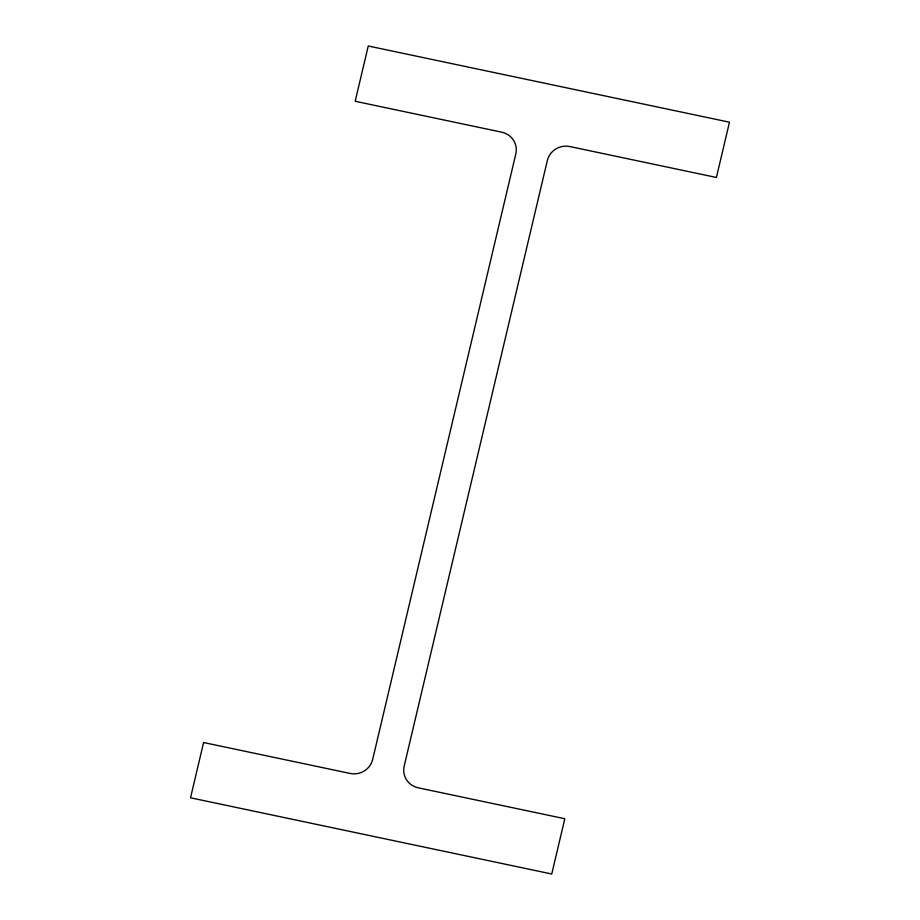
<?xml version="1.0" encoding="UTF-8"?>
<svg xmlns="http://www.w3.org/2000/svg" width="920" height="920" viewBox="0 0 920 920"><rect width="100%" height="100%" fill="white"/><g stroke="black" fill="none" stroke-linecap="round" stroke-linejoin="round"><path stroke-width="1.38" d="M203.596 742.532L190.532 797.801L551.747 874L564.811 818.731L418.266 787.819A18.825 18.273 -14.7 0 1 404.19 766.061L547.319 160.586A18.825 18.273 -14.7 0 1 569.848 146.556L716.404 177.468L729.468 122.199L368.253 46L355.189 101.269L501.733 132.181A18.825 18.273 -14.7 0 1 515.809 153.939L372.68 759.414A18.825 18.273 -14.7 0 1 350.152 773.444L203.596 742.532"/></g></svg>
